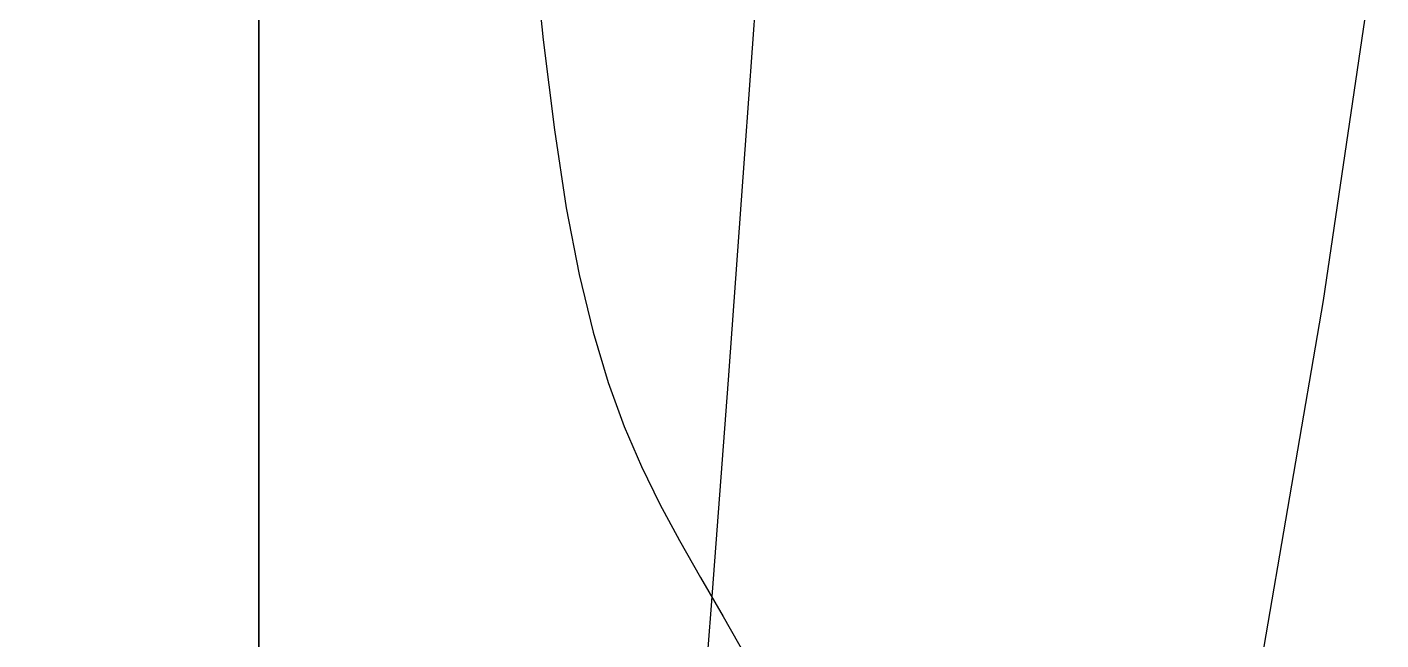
# Model space of a CAD drawing. Extents: x 11992 to 29481, y -6727 to 6811.
# Drawn here: x 24558.5 to 24688.7, y 1338.9 to 1397.9 of the extents above; entities that cross this region are included whole.
import ezdxf

# ---------------------------------------------------------------- set-up
doc = ezdxf.new("R2010")
doc.units = 0
doc.header["$MEASUREMENT"] = 0
doc.layers.get('0').update_dxf_attribs({"color": 8, "linetype": 'CONTINUOUS'})
doc.layers.add('zoylight 5回路', color=4, linetype='CONTINUOUS')

msp = doc.modelspace()

# ---------------------------------------------------------------- linework, layer by layer
for p, q in [((24580.77, 1218.28, -2426.43), (24580.77, 1770.23, -2426.43)), ((24580.77, 1392.88, -2133.79), (24580.77, 1443.52, -2139.85)), ((24580.77, 1396.86, -2016.26), (24580.77, 1429.89, -2020.1)), ((24580.77, 1391.34, -2124), (24580.77, 1425.75, -2128.66)), ((24683.21, 1371.56, -2436.43), (24688.75, 1409.18, -2436.43)), ((24607.14, 1406.67, -2436.43), (24608.14, 1396.65, -2436.43)), ((24580.77, 1396.99, -2405.85), (24580.77, 1402.68, -2403.56)), ((24580.77, 1399.49, -2436.43), (24580.77, 1395.36, -2436.43)), ((24580.77, 1379.27, -2140.84), (24580.77, 1397.88, -2144.09)), ((24580.77, 1385.12, -2409.95), (24580.77, 1396.99, -2405.85)), ((24580.77, 1363.58, -2010.87), (24580.77, 1396.86, -2016.26)), ((24608.14, 1396.65, -2436.43), (24609.21, 1387.98, -2436.43)), ((24580.77, 1395.36, -2436.43), (24580.77, 1391.26, -2436.43)), ((24580.77, 1342.4, -2123.69), (24580.77, 1392.88, -2133.79)), ((24580.77, 1356.74, -2117.47), (24580.77, 1391.34, -2124)), ((24580.77, 1391.26, -2436.43), (24580.77, 1386.85, -2436.43)), ((24609.21, 1387.98, -2436.43), (24610.36, 1380.5, -2436.43)), ((24580.77, 1386.85, -2436.43), (24580.77, 1382.47, -2436.43)), ((24580.77, 1372.54, -2413.49), (24580.77, 1385.12, -2409.95)), ((24580.77, 1382.47, -2436.43), (24580.77, 1378.12, -2436.43)), ((24610.36, 1380.5, -2436.43), (24611.61, 1374.07, -2436.43)), ((24580.77, 1361.15, -2137.23), (24580.77, 1379.27, -2140.84)), ((24580.77, 1378.12, -2436.43), (24580.77, 1373.81, -2436.43)), ((24580.77, 1373.81, -2436.43), (24580.77, 1369.53, -2436.43)), ((24611.61, 1374.07, -2436.43), (24612.95, 1368.51, -2436.43)), ((24580.77, 1359.32, -2416.49), (24580.77, 1372.54, -2413.49)), ((24676.83, 1334.2, -2436.43), (24683.21, 1371.56, -2436.43)), ((24580.77, 1369.53, -2436.43), (24580.77, 1365.28, -2436.43)), ((24612.95, 1368.51, -2436.43), (24614.39, 1363.69, -2436.43)), ((24580.77, 1365.28, -2436.43), (24580.77, 1361.08, -2436.43)), ((24580.77, 1329.97, -2003.93), (24580.77, 1363.58, -2010.87)), ((24614.39, 1363.69, -2436.43), (24615.93, 1359.43, -2436.43)), ((24580.77, 1343.45, -2133.22), (24580.77, 1361.15, -2137.23)), ((24580.77, 1361.08, -2436.43), (24580.77, 1356.91, -2436.43)), ((24580.77, 1345.47, -2419), (24580.77, 1359.32, -2416.49)), ((24615.93, 1359.43, -2436.43), (24617.59, 1355.58, -2436.43)), ((24580.77, 1356.91, -2436.43), (24580.77, 1352.78, -2436.43)), ((24580.77, 1321.9, -2109.08), (24580.77, 1356.74, -2117.47)), ((24617.59, 1355.58, -2436.43), (24619.37, 1351.98, -2436.43)), ((24580.77, 1352.78, -2436.43), (24580.77, 1348.69, -2436.43)), ((24619.37, 1351.98, -2436.43), (24621.26, 1348.48, -2436.43)), ((24580.77, 1348.69, -2436.43), (24580.77, 1344.65, -2436.43)), ((24621.26, 1348.48, -2436.43), (24623.29, 1344.92, -2436.43)), ((24580.77, 1331.04, -2421.06), (24580.77, 1345.47, -2419)), ((24580.77, 1344.65, -2436.43), (24580.77, 1340.64, -2436.43)), ((24623.29, 1344.92, -2436.43), (24625.45, 1341.17, -2436.43)), ((24580.77, 1326.1, -2128.79), (24580.77, 1343.45, -2133.22)), ((24580.77, 1292.17, -2109.55), (24580.77, 1342.4, -2123.69)), ((24580.77, 1340.64, -2436.43), (24580.77, 1336.69, -2436.43)), ((24625.45, 1341.17, -2436.43), (24627.74, 1337.16, -2436.43))]:
    msp.add_line(p, q)
at = {"layer": 'zoylight 5回路', "linetype": 'Continuous'}
msp.add_arc((14919.86, 2083.78), 9732.76, 346.706905, 20.210333, dxfattribs=at)

doc.saveas('drawing.dxf')
